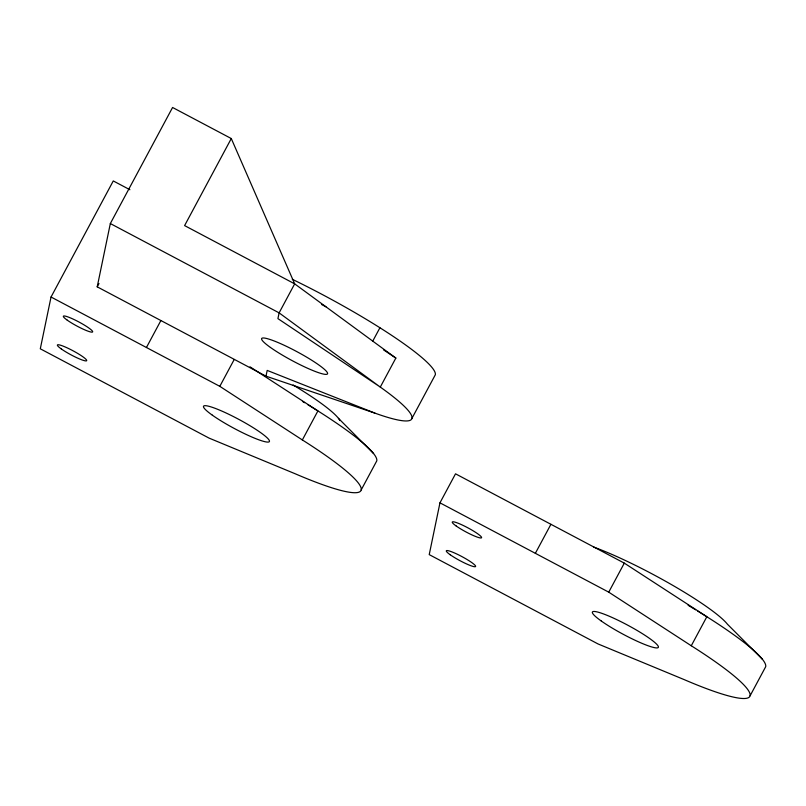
<?xml version="1.0" encoding="UTF-8"?>
<svg xmlns="http://www.w3.org/2000/svg" width="806" height="806" viewBox="0 0 806 806"><rect width="100%" height="100%" fill="white"/><g stroke="black" fill="none" stroke-linecap="round" stroke-linejoin="round"><path stroke-width="1.21" d="M129.897 189.732L113.273 180.937L51.04 297.021L40.3 348.797L209.076 438.111L295.328 473.827A141.251 19.173 28.2 0 0 302.351 439.945L317.907 410.929L250.001 366.821M97.214 286.835L110.331 223.554L172.575 107.48L231.282 138.541L294.674 283.853L395.847 358.065L380.291 387.082A132.94 18.044 28.2 0 1 374.891 413.115L265.99 376.16L97.214 286.835L98.997 283.521M265.99 376.16L267.189 370.407L374.891 413.115M439.965 502.833L429.225 554.619L598.012 643.934L684.254 679.639A141.251 19.173 28.2 0 0 691.276 645.767L706.842 616.741L624.307 563.132L455.521 473.817L439.965 502.833L608.742 592.158L691.276 645.767M231.282 138.541L184.604 225.599L294.674 283.853L279.118 312.869L277.919 318.622L380.291 387.082L279.118 312.869L110.331 223.554M146.43 347.507L160.837 320.637M302.351 439.945L219.816 386.336L234.224 359.466M372.694 341.23L379.918 327.76M361.209 489.897L376.775 460.871A141.251 19.173 28.2 0 0 307.751 404.612M411.977 418.294L435.321 374.77A132.94 18.044 28.2 0 0 292.266 279.279M535.355 553.319L550.921 524.303M608.742 592.158L624.307 563.132M750.144 695.709L765.7 666.693A141.251 19.173 28.2 0 0 697.724 611.079M321.604 304.487L325.926 306.774M51.04 297.021L219.816 386.336M383.485 349.824L395.847 358.065M762.496 659.379L727.375 624.146A91.4 12.402 28.2 0 0 593.508 547.012M338.449 418.334L373.571 453.556M293.122 384.996A91.4 12.402 28.2 0 1 339.941 420.551M302.441 401.408A141.251 19.173 28.2 0 1 304.577 402.688M688.123 605.286A141.251 19.173 28.2 0 1 695.618 609.799M212.351 415.181A37.388 5.078 28.2 0 0 268.086 442.091A37.388 5.078 28.2 0 0 228.954 414.355A37.388 5.078 28.2 0 0 212.351 415.181M61.327 348.958A16.614 2.257 28.2 0 0 86.091 360.917A16.614 2.257 28.2 0 0 68.701 348.585A16.614 2.257 28.2 0 0 61.327 348.958M67.291 320.194A16.614 2.257 28.2 0 0 92.055 332.153A16.614 2.257 28.2 0 0 74.666 319.821A16.614 2.257 28.2 0 0 67.291 320.194M601.276 621.003A37.388 5.078 28.2 0 0 657.011 647.913A37.388 5.078 28.2 0 0 617.88 620.167A37.388 5.078 28.2 0 0 601.276 621.003M450.252 554.78A16.614 2.257 28.2 0 0 475.016 566.739A16.614 2.257 28.2 0 0 457.627 554.407A16.614 2.257 28.2 0 0 450.252 554.78M456.216 526.016A16.614 2.257 28.2 0 0 480.981 537.975A16.614 2.257 28.2 0 0 463.591 525.643A16.614 2.257 28.2 0 0 456.216 526.016M270.463 347.467A37.388 5.078 28.2 0 0 326.188 374.387A37.388 5.078 28.2 0 0 287.057 346.64A37.388 5.078 28.2 0 0 270.463 347.467"/></g></svg>
